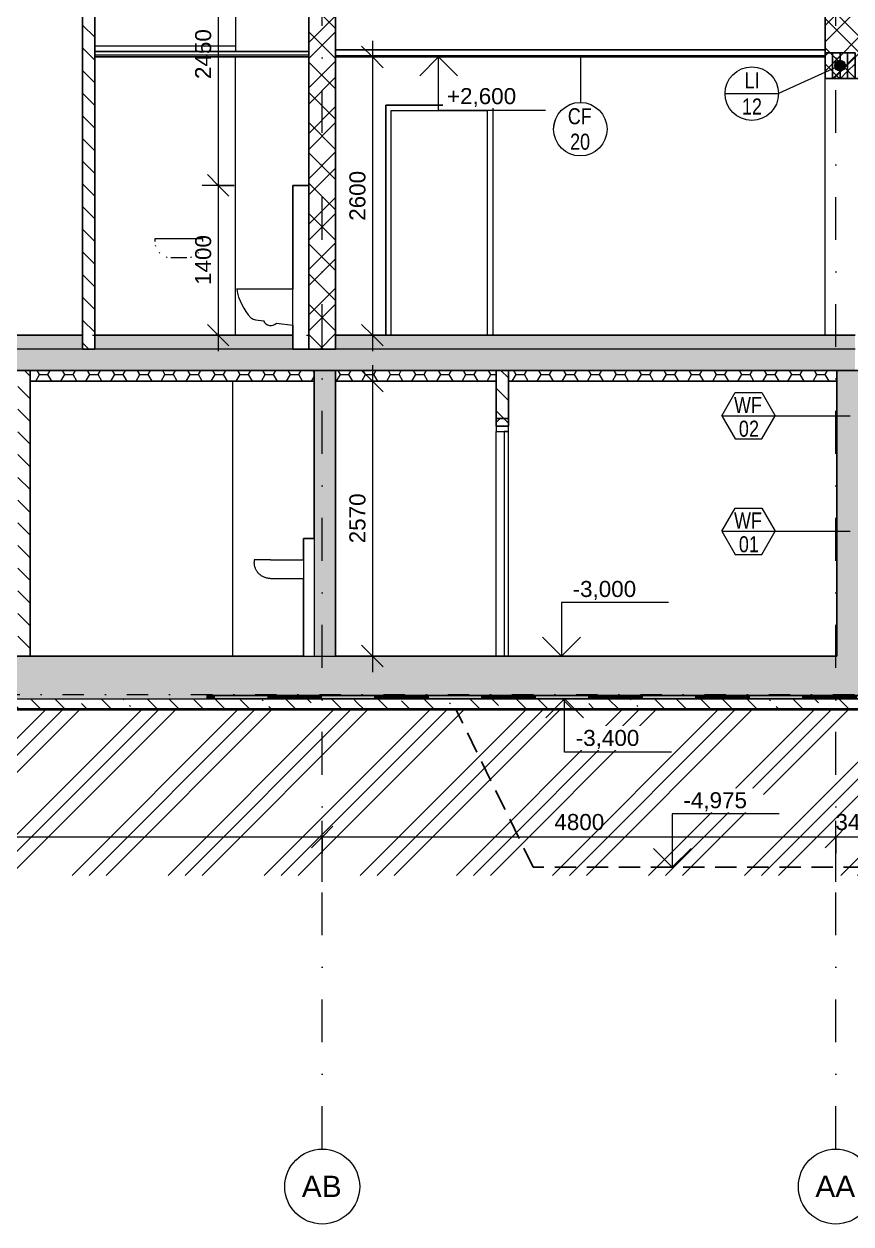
# Model space of a CAD drawing. Header units: millimetres. Extents: x -7743 to 191930, y -8645 to 72638.
# Drawn here: x 46110 to 53840, y -8310 to 2908 of the extents above; entities that cross this region are included whole.
import ezdxf

# ---------------------------------------------------------------- set-up
doc = ezdxf.new("R2010")
doc.units = ezdxf.units.MM
for name, pattern in [('HA_Dash_3mm-S1mm', [300, 200, -100]), ('HA_DashDot_10mm-S3mm', [1000, 400, -300, 0, -300]), ('HA_DashDot_6mm-S2mm', [600, 200, -200, 0, -200]), ('HA_Dot-S4mm', [400, 0, -400])]:
    doc.linetypes.add(name, pattern=pattern)
for name, color, linetype, lineweight in [('A-____-____-DIMS', 9, 'Continuous', 5), ('A-____-____-DIMS-100', 9, 'Continuous', 5), ('A-CLNG-____-IDEN', 9, 'Continuous', 9), ('A-CLNG-____-MCUT', 9, 'Continuous', 25), ('A-CLNG-____-PATT', 9, 'Continuous', 25), ('A-DETL-____-CNTR', 9, 'HA_DashDot_6mm-S2mm', 9), ('A-DETL-____-HDLN', 9, 'HA_Dash_3mm-S1mm', 25), ('A-DETL-____-THIN', 9, 'Continuous', 9), ('A-DETL-____-WIDE', 9, 'Continuous', 40), ('A-DETL-GENF-OTLN', 9, 'Continuous', 9), ('A-DOOR-____-MCUT', 9, 'Continuous', 9), ('A-DOOR-____-OTLN', 9, 'Continuous', 9), ('A-DOOR-FRAM-MCUT', 9, 'Continuous', 9), ('A-DOOR-FRAM-OTLN', 9, 'Continuous', 9), ('A-FLOR-____-MCUT', 9, 'Continuous', 25), ('A-FLOR-____-PATT', 9, 'Continuous', 25), ('A-FLOR-LEVL-OTLN', 9, 'Continuous', 9), ('A-GENM-____-IDEN', 9, 'Continuous', 9), ('A-GENM-____-MCUT', 9, 'Continuous', 9), ('A-GENM-____-OTLN', 9, 'Continuous', 9), ('A-WALL-____-MCUT', 9, 'Continuous', 25), ('A-WALL-____-OTLN', 9, 'Continuous', 9), ('A-WALL-____-PATT', 9, 'Continuous', 25), ('G-____-____-DIMS', 9, 'Continuous', 5), ('G-____-____-TEXT', 9, 'Continuous', 5), ('I-WALL-____-MCUT', 9, 'Continuous', 25), ('I-WALL-____-OTLN', 9, 'Continuous', 9), ('P-SANR-FIXT-OTLN', 9, 'Continuous', 9), ('S-GRID-____-IDEN', 9, 'Continuous', 9), ('S-GRID-____-OTLN', 9, 'Continuous', 5)]:
    doc.layers.add(name, color=color, linetype=linetype, lineweight=lineweight)
doc.styles.add('Arial', font='arial.ttf', dxfattribs={"height": 150})
doc.styles.add('Arial_1', font='arial.ttf', dxfattribs={"height": 200})
doc.styles.add('Arial_3', font='arial.ttf', dxfattribs={"width": 0.8, "height": 150})
doc.dimstyles.new('Inner_Dimensions', dxfattribs={"dimscale": 304.8, "dimtxt": 153.03891, "dimasz": 0.656168, "dimexe": 0.492126, "dimexo": 0.0625, "dimgap": 0.065617, "dimtad": 1, "dimdec": 0, "dimzin": 0, "dimdsep": 46, "dimtxsty": 'Arial', "dimblk1": 'OBLIQUE', "dimblk2": 'OBLIQUE', "dimsah": 1, "dimcen": 0.09, "dimdle": 0.492126, "dimazin": 0, "dimtfac": 1, "dimtdec": 4, "dimtix": 1, "dimtmove": 0, "dimatfit": 3, "dimfxl": 0.492126, "dimfxlon": 1, "dimtvp": 1, "dimtolj": 1, "dimtzin": 0, "dimlwd": 9, "dimlwe": 9, "dimarcsym": 2})
pattern_1 = [(45, (809.75, 1865.4), (-176.7767, 176.7767), []), (45, (880.47, 1865.4), (-176.7767, 176.7767), []), (45, (1021.89, 1865.4), (-106.066, 247.4874), [100, -50, 3.353, -46.647])]
pattern_2 = [(135, (42857.24, 1865.4), (-106.066, -106.066), [])]
pattern_3 = [(0, (42857.24, 1865.4), (117.187, 67.658), [78.125, -156.25]), (120, (42857.24, 1865.4), (-117.18755, 67.6588), [78.125, -156.25]), (60, (42857.24, 1865.4), (0.00045, 135.3168), [0, -156.25, 78.125, 0])]

# ---------------------------------------------------------------- blocks, each defined once
blk = doc.blocks.new('HA_DR_Single_Swing_Solid - In_OJ_900x2100_Vstupni-2215765-ŘEZ 1-1 OBJEKT A')
at = {"layer": 'A-DOOR-FRAM-OTLN', "color": 250}
for p, q in [((7445, 2150), (7445, 0)), ((8445, 2150), (7445, 2150)), ((8445, 2150), (8445, 0)), ((7495, 0), (7495, 2100)), ((7495, 2100), (8395, 2100)), ((8395, 0), (8395, 2100))]:
    blk.add_line(p, q, dxfattribs=at)
blk = doc.blocks.new('ABMV_WashBasin_Generic - 450x300-2226370-ŘEZ 1-1 OBJEKT A')
at = {"layer": 'P-SANR-FIXT-OTLN', "color": 250}
for p, q in [((5285, 900), (5285, 875)), ((5435, 900), (5285, 900)), ((5585, 900), (5435, 900)), ((5735, 900), (5585, 900)), ((5735, 875), (5735, 900)), ((5435, 725), (5585, 725))]:
    blk.add_line(p, q, dxfattribs=at)
for centre, start, end in [((5435, 875), 193.3248, 196.6752), ((5585, 875), 343.3248, 346.6752), ((5435, 875), 223.3248, 226.6752), ((5435, 875), 253.3105, 256.7041), ((5585, 875), 283.2959, 286.6895), ((5585, 875), 313.3248, 316.6752)]:
    blk.add_arc(centre, 150, start, end, dxfattribs=at)
blk = doc.blocks.new('ABMV_Toilet_WallHung - Default-1481197-ŘEZ 1-1 OBJEKT A')
at = {"layer": 'A-GENM-____-OTLN', "color": 250}
for p, q in [((6575, 430), (6053, 430)), ((6575, 94), (6575, 430)), ((6227, 143), (6303, 134)), ((6423, 113), (6575, 94))]:
    blk.add_line(p, q, dxfattribs=at)
for centre, radius, start, end in [((6053, 423), 6.88, 90, 116.1077), ((6574, 522), 532, 190.0869, 222.8303), ((6239, 234), 91.6, 233.0278, 262.7846), ((6369, 161), 72.2, 202.6016, 318.1053)]:
    blk.add_arc(centre, radius, start, end, dxfattribs=at)
blk = doc.blocks.new('HA_GM_Tiling_LineBased - Generic Tiles-2157060-ŘEZ 1-1 OBJEKT A')
at = {"layer": 'A-GENM-____-OTLN', "color": 250}
blk.add_line((6040, 0), (6040, 2600), dxfattribs=at)
blk = doc.blocks.new('TB_Porotherm KP7_1250mm - TB_Porotherm KP7_1250mm-1966492-ŘEZ 1-1 OBJEKT A')
at = {"layer": 'A-GENM-____-OTLN', "lineweight": 5}
h = blk.add_hatch(dxfattribs=at)
h.set_pattern_fill('FP_25', color=256, style=0, pattern_type=2)
h.set_pattern_definition(pattern_1)
h.paths.add_polyline_path([(11620, 2400), (11620, 2638), (11550, 2638), (11550, 2400)])
at = {"layer": 'A-GENM-____-MCUT', "color": 10, "lineweight": 25}
for p, q in [((11620, 2638), (11550, 2638)), ((11550, 2638), (11550, 2400)), ((11620, 2400), (11620, 2638)), ((11550, 2400), (11620, 2400))]:
    blk.add_line(p, q, dxfattribs=at)
blk = doc.blocks.new('TB_Porotherm KP7_1250mm - TB_Porotherm KP7_1250mm-V30-ŘEZ 1-1 OBJEKT A')
at = {"layer": 'A-GENM-____-OTLN', "lineweight": 5}
h = blk.add_hatch(dxfattribs=at)
h.set_pattern_fill('FP_25', color=256, style=0, pattern_type=2)
h.set_pattern_definition(pattern_1)
h.paths.add_polyline_path([(11690, 2400), (11690, 2638), (11620, 2638), (11620, 2400)])
at = {"layer": 'A-GENM-____-MCUT', "color": 10, "lineweight": 25}
for p, q in [((11690, 2638), (11620, 2638)), ((11620, 2638), (11620, 2400)), ((11690, 2400), (11690, 2638)), ((11620, 2400), (11690, 2400))]:
    blk.add_line(p, q, dxfattribs=at)
blk = doc.blocks.new('TB_Porotherm KP7_1250mm - TB_Porotherm KP7_1250mm-V31-ŘEZ 1-1 OBJEKT A')
at = {"layer": 'A-GENM-____-OTLN', "lineweight": 5}
h = blk.add_hatch(dxfattribs=at)
h.set_pattern_fill('FP_25', color=256, style=0, pattern_type=2)
h.set_pattern_definition(pattern_1)
h.paths.add_polyline_path([(11760, 2400), (11760, 2638), (11690, 2638), (11690, 2400)])
at = {"layer": 'A-GENM-____-MCUT', "color": 10, "lineweight": 25}
for p, q in [((11760, 2638), (11690, 2638)), ((11690, 2638), (11690, 2400)), ((11760, 2400), (11760, 2638)), ((11690, 2400), (11760, 2400))]:
    blk.add_line(p, q, dxfattribs=at)
blk = doc.blocks.new('TB_Porotherm KP7_1250mm - TB_Porotherm KP7_1250mm-V32-ŘEZ 1-1 OBJEKT A')
at = {"layer": 'A-GENM-____-OTLN', "lineweight": 5}
h = blk.add_hatch(dxfattribs=at)
h.set_pattern_fill('FP_25', color=256, style=0, pattern_type=2)
h.set_pattern_definition(pattern_1)
h.paths.add_polyline_path([(11830, 2400), (11830, 2638), (11760, 2638), (11760, 2400)])
at = {"layer": 'A-GENM-____-MCUT', "color": 10, "lineweight": 25}
for p, q in [((11830, 2638), (11760, 2638)), ((11760, 2638), (11760, 2400)), ((11830, 2400), (11830, 2638)), ((11760, 2400), (11830, 2400))]:
    blk.add_line(p, q, dxfattribs=at)
blk = doc.blocks.new('185-01_OBJEKT A_Central_rvt-2-ŘEZ 1-1 OBJEKT A')
at = {"layer": 'A-FLOR-____-PATT', "lineweight": 5}
h = blk.add_hatch(color=7, dxfattribs=at)
h.paths.add_polyline_path([(6575, -130), (6575, 0), (4725, 0), (4725, -130), (6467, -130)])
h.paths.add_polyline_path([(997, -130), (4610, -130), (4610, 0), (100, 0), (100, -130)])
h.paths.add_polyline_path([(6975, -130), (11830, -130), (11830, 0), (6975, 0), (6975, -50)])
at = {"layer": 'A-FLOR-____-PATT', "lineweight": 9}
blk.add_hatch(color=254, dxfattribs=at).paths.add_polyline_path([(11830, -330), (11830, -130), (-260, -131), (-260, -330), (9749, -330)])
at = {"layer": 'A-WALL-____-PATT', "lineweight": 5}
h = blk.add_hatch(dxfattribs=at)
h.set_pattern_fill('FP_18', color=50, style=0, pattern_type=2)
h.set_pattern_definition([(135, (809.75, 1865.4), (-106.066, -106.066), [])])
h.paths.add_polyline_path([(4725, -130), (4725, 3850), (4610, 3850), (4610, -130)])
h = blk.add_hatch(dxfattribs=at)
h.set_pattern_fill('FP_21', color=50, style=0, pattern_type=2)
h.set_pattern_definition([(45, (809.75, 1865.4), (-212.132, 212.132), []), (45, (959.75, 1865.4), (-212.132, 212.132), []), (315, (809.75, 1865.4), (141.4214, 141.4214), [])])
h.paths.add_polyline_path([(6975, -130), (6975, 3850), (6725, 3850), (6725, -130)])
h = blk.add_hatch(dxfattribs=at)
h.set_pattern_fill('FP_20', color=50, style=0, pattern_type=2)
h.set_pattern_definition([(45, (809.75, 1865.4), (-212.132, 212.132), []), (45, (959.75, 1865.4), (-212.132, 212.132), []), (315, (809.75, 1865.4), (212.132, 212.132), []), (315, (959.75, 1865.4), (212.132, 212.132), [])])
h.paths.add_polyline_path([(11910, -130), (11989, -130), (11990, 0), (11830, 0), (11830, -130)])
h.paths.add_polyline_path([(11936, 2400), (11990, 2400), (11990, 3850), (11550, 3850), (11550, 2400)])
at = {"layer": 'A-CLNG-____-MCUT', "color": 10}
for p, q in [((6725, 2652), (4725, 2652)), ((4725, 2652), (4725, 2600)), ((4725, 2600), (6725, 2600)), ((6725, 2600), (6725, 2652)), ((11550, 2666), (6975, 2666)), ((6975, 2666), (6975, 2600)), ((6975, 2600), (11550, 2600)), ((11550, 2600), (11550, 2666))]:
    blk.add_line(p, q, dxfattribs=at)
at = {"layer": 'A-CLNG-____-MCUT', "color": 250, "lineweight": 9}
for p, q in [((6725, 2616), (4725, 2616)), ((11550, 2612), (6975, 2612))]:
    blk.add_line(p, q, dxfattribs=at)
at = {"layer": 'A-FLOR-____-MCUT', "color": 10}
for p, q in [((4610, 0), (100, 0)), ((6575, 0), (4725, 0)), ((11830, 0), (6975, 0)), ((-260, -330), (11830, -330))]:
    blk.add_line(p, q, dxfattribs=at)
at = {"layer": 'A-FLOR-____-MCUT', "color": 250, "lineweight": 9}
for p, q in [((4610, -130), (4610, 0)), ((4725, 0), (4725, -130)), ((6575, -130), (6575, 0)), ((6975, 0), (6975, -130)), ((4610, -130), (100, -130)), ((4725, -130), (4610, -130)), ((6575, -130), (4725, -130)), ((6725, -130), (6575, -130)), ((6975, -130), (6725, -130)), ((11830, -130), (6975, -130))]:
    blk.add_line(p, q, dxfattribs=at)
at = {"layer": 'A-WALL-____-MCUT', "color": 10}
for p, q in [((11550, 3850), (11550, 2400)), ((11550, 2400), (11990, 2400))]:
    blk.add_line(p, q, dxfattribs=at)
at = {"layer": 'A-WALL-____-MCUT', "color": 250, "lineweight": 9}
for p, q in [((4610, 0), (4610, -130)), ((4725, -130), (4725, 0)), ((6575, 0), (6575, -130)), ((6725, 0), (6725, -130)), ((6725, -130), (6725, 0)), ((6975, -130), (6975, 0)), ((4610, -130), (4725, -130)), ((6575, -130), (6725, -130)), ((6725, -130), (6975, -130))]:
    blk.add_line(p, q, dxfattribs=at)
at = {"layer": 'A-WALL-____-OTLN', "color": 250}
blk.add_line((11550, 0), (11550, 2400), dxfattribs=at)
at = {"layer": 'I-WALL-____-MCUT', "color": 10}
for p, q in [((4610, 3850), (4610, 0)), ((4725, 0), (4725, 3850)), ((6725, 3850), (6725, 0)), ((6975, 0), (6975, 3850)), ((6575, 1400), (6575, 430)), ((6725, 1400), (6575, 1400)), ((6725, 0), (6725, 1400)), ((6575, 94), (6575, 0))]:
    blk.add_line(p, q, dxfattribs=at)
at = {"layer": 'I-WALL-____-OTLN', "color": 250}
for p, q in [((6040, 3850), (6040, 2652)), ((6040, 2700), (4725, 2700)), ((7445, 0), (7445, 2150)), ((7445, 2150), (8445, 2150)), ((8445, 2150), (8445, 0))]:
    blk.add_line(p, q, dxfattribs=at)
at = {"layer": 'A-DOOR-____-OTLN', "color": 250, "lineweight": 9}
blk.add_blockref('HA_DR_Single_Swing_Solid - In_OJ_900x2100_Vstupni-2215765-ŘEZ 1-1 OBJEKT A', (0, 0), dxfattribs=at)
at = {"layer": 'A-GENM-____-OTLN', "color": 250, "lineweight": 9}
for name in ['HA_GM_Tiling_LineBased - Generic Tiles-2157060-ŘEZ 1-1 OBJEKT A', 'TB_Porotherm KP7_1250mm - TB_Porotherm KP7_1250mm-1966492-ŘEZ 1-1 OBJEKT A', 'TB_Porotherm KP7_1250mm - TB_Porotherm KP7_1250mm-V30-ŘEZ 1-1 OBJEKT A', 'TB_Porotherm KP7_1250mm - TB_Porotherm KP7_1250mm-V31-ŘEZ 1-1 OBJEKT A', 'TB_Porotherm KP7_1250mm - TB_Porotherm KP7_1250mm-V32-ŘEZ 1-1 OBJEKT A']:
    blk.add_blockref(name, (0, 0), dxfattribs=at)
at = {"layer": 'P-SANR-FIXT-OTLN', "color": 250, "lineweight": 9}
for name in ['ABMV_WashBasin_Generic - 450x300-2226370-ŘEZ 1-1 OBJEKT A', 'ABMV_Toilet_WallHung - Default-1481197-ŘEZ 1-1 OBJEKT A']:
    blk.add_blockref(name, (0, 0), dxfattribs=at)
blk = doc.blocks.new('HA_DR_Single_Swing_Solid - In_800x2100_SKLEP-2273963-ŘEZ 1-1 OBJEKT A')
at = {"layer": 'A-DOOR-____-MCUT'}
for p, q in [((8590, -900), (8550, -900)), ((8550, -900), (8550, -3000)), ((8590, -3000), (8590, -900)), ((8550, -3000), (8590, -3000))]:
    blk.add_line(p, q, dxfattribs=at)
at = {"layer": 'A-DOOR-FRAM-MCUT'}
for p, q in [((8590, -850), (8475, -850)), ((8475, -850), (8475, -900)), ((8590, -900), (8590, -850)), ((8475, -900), (8590, -900))]:
    blk.add_line(p, q, dxfattribs=at)
at = {"layer": 'A-DOOR-FRAM-OTLN'}
blk.add_line((8475, -3000), (8475, -900), dxfattribs=at)
blk = doc.blocks.new('ABMV_WashBasin_Generic - 550x460-1583006-ŘEZ 1-1 OBJEKT A')
at = {"layer": 'P-SANR-FIXT-OTLN'}
for p, q in [((6215, -2100), (6215, -2125)), ((6365, -2100), (6215, -2100)), ((6365, -2100), (6675, -2100)), ((6675, -2100), (6675, -2125)), ((6675, -2125), (6675, -2275)), ((6365, -2275), (6575, -2275)), ((6575, -2275), (6675, -2275))]:
    blk.add_line(p, q, dxfattribs=at)
at = {"layer": 'P-SANR-FIXT-OTLN', "flags": 128}
blk.add_lwpolyline([(6365, -2275), (6359, -2275), (6353, -2275), (6347, -2274), (6341, -2273), (6335, -2272), (6329, -2271), (6324, -2269), (6318, -2267), (6312, -2265), (6307, -2263), (6301, -2261), (6296, -2258), (6290, -2255), (6285, -2252), (6280, -2249), (6275, -2245), (6271, -2242), (6266, -2238), (6262, -2234), (6257, -2230), (6253, -2225), (6249, -2221), (6246, -2216), (6242, -2211), (6239, -2206), (6236, -2201), (6233, -2196), (6230, -2190), (6227, -2185), (6225, -2179), (6223, -2174), (6221, -2168), (6220, -2162), (6218, -2156), (6217, -2150), (6216, -2145), (6216, -2139), (6215, -2133), (6215, -2127), (6215, -2125)], dxfattribs=at)
blk = doc.blocks.new('TB_Porotherm KP11_5_1250mm - TB_Porotherm KP11_5_1250mm-2113159-ŘEZ 1-1 OBJEKT A')
at = {"layer": 'A-GENM-____-OTLN', "lineweight": 5}
h = blk.add_hatch(dxfattribs=at)
h.set_pattern_fill('FP_25', color=256, style=0, pattern_type=2)
h.set_pattern_definition(pattern_1)
h.paths.add_polyline_path([(8590, -850), (8590, -779), (8475, -779), (8475, -850)])
at = {"layer": 'A-GENM-____-MCUT', "lineweight": 25}
for p, q in [((8590, -779), (8475, -779)), ((8475, -779), (8475, -850)), ((8590, -850), (8590, -779)), ((8475, -850), (8590, -850))]:
    blk.add_line(p, q, dxfattribs=at)
blk = doc.blocks.new('Grid - Radius 3_5mm-353793-ŘEZ 1-1 OBJEKT A')
at = {"layer": 'S-GRID-____-IDEN'}
blk.add_circle((0, -7959.84375), 350, dxfattribs=at)
blk = doc.blocks.new('DIMBLOCK95-ŘEZ 1-1 OBJEKT A')
at = {"layer": 'A-____-____-DIMS-100', "lineweight": 9}
for p, q in [((53697, -4842), (53697, -4542)), ((53697, -4692), (53797, -4592)), ((54037, -4542), (54037, -4842)), ((54037, -4692), (54037, -4542)), ((54037, -4692), (54137, -4592)), ((53697, -4692), (53597, -4792)), ((54187, -4692), (53697, -4692)), ((53697, -4692), (53697, -4842)), ((54037, -4692), (53937, -4792))]:
    blk.add_line(p, q, dxfattribs=at)
at = {"layer": 'A-____-____-DIMS-100', "color": 0, "lineweight": 9, "insert": (53694, -4477), "char_height": 150, "width": 415.32, "attachment_point": 1, "line_spacing_factor": 0.941778, "style": 'Arial'}
blk.add_mtext('340', dxfattribs=at)
blk = doc.blocks.new('_Oblique')
at = {"color": 0, "linetype": 'ByBlock', "lineweight": -2}
blk.add_line((-0.5, -0.5), (0.5, 0.5), dxfattribs=at)
blk = doc.blocks.new('DIMBLOCK96-ŘEZ 1-1 OBJEKT A')
at = {"layer": 'A-____-____-DIMS-100', "lineweight": 9}
for p, q in [((48897, -4842), (48897, -4542)), ((48897, -4692), (48997, -4592)), ((53697, -4842), (53697, -4542)), ((53697, -4692), (53797, -4592)), ((48897, -4692), (48797, -4792)), ((53697, -4692), (48897, -4692)), ((48897, -4692), (48897, -4842)), ((53697, -4692), (53597, -4792)), ((53697, -4692), (53697, -4842))]:
    blk.add_line(p, q, dxfattribs=at)
at = {"layer": 'A-____-____-DIMS-100', "color": 0, "lineweight": 9, "insert": (51067, -4477), "char_height": 150, "width": 553.77, "attachment_point": 1, "line_spacing_factor": 0.941778, "style": 'Arial'}
blk.add_mtext('4800', dxfattribs=at)
blk = doc.blocks.new('DIMBLOCK97-ŘEZ 1-1 OBJEKT A')
at = {"layer": 'A-____-____-DIMS-100', "lineweight": 9}
for p, q in [((42047, -4842), (42047, -4542)), ((42047, -4692), (42147, -4592)), ((48897, -4842), (48897, -4542)), ((48897, -4692), (48997, -4592)), ((42047, -4692), (41947, -4792)), ((48897, -4692), (42047, -4692)), ((42047, -4692), (42047, -4842)), ((48897, -4692), (48797, -4792)), ((48897, -4692), (48897, -4842))]:
    blk.add_line(p, q, dxfattribs=at)
at = {"layer": 'A-____-____-DIMS-100', "color": 0, "lineweight": 9, "insert": (45242, -4477), "char_height": 150, "width": 553.77, "attachment_point": 1, "line_spacing_factor": 0.941778, "style": 'Arial'}
blk.add_mtext('6850', dxfattribs=at)
blk = doc.blocks.new('Spot Elevations - Flipped-794089-ŘEZ 1-1 OBJEKT A')
at = {"layer": 'G-____-____-DIMS', "lineweight": 9}
for p, q in [((7761, 2423), (7938, 2600)), ((7938, 2600), (8115, 2423)), ((7938, 2100), (7938, 2600)), ((8938, 2100), (7938, 2100))]:
    blk.add_line(p, q, dxfattribs=at)
blk = doc.blocks.new('Spot Elevations - Default-792506-ŘEZ 1-1 OBJEKT A')
at = {"layer": 'G-____-____-DIMS', "lineweight": 9}
for p, q in [((10086, -2500), (9086, -2500)), ((9086, -2500), (9086, -3000)), ((8910, -2823), (9086, -3000)), ((9086, -3000), (9263, -2823))]:
    blk.add_line(p, q, dxfattribs=at)
blk = doc.blocks.new('DIMBLOCK99-ŘEZ 1-1 OBJEKT A')
at = {"layer": 'A-____-____-DIMS-100', "lineweight": 9}
for p, q in [((47924, 3850), (47824, 3950)), ((47924, 4000), (47924, 1400)), ((48074, 3850), (47774, 3850)), ((47924, 3850), (48024, 3750)), ((47924, 3850), (48074, 3850)), ((47924, 1400), (47824, 1500)), ((48074, 1400), (47774, 1400)), ((47924, 1400), (48024, 1300)), ((47924, 1400), (48074, 1400))]:
    blk.add_line(p, q, dxfattribs=at)
at = {"layer": 'A-____-____-DIMS-100', "color": 0, "lineweight": 9, "insert": (47709, 2394), "char_height": 150, "width": 553.77, "attachment_point": 1, "rotation": 90, "line_spacing_factor": 0.941778, "style": 'Arial'}
blk.add_mtext('2450', dxfattribs=at)
blk = doc.blocks.new('DIMBLOCK100-ŘEZ 1-1 OBJEKT A')
at = {"layer": 'A-____-____-DIMS-100', "lineweight": 9}
for p, q in [((47924, 1400), (47824, 1500)), ((48074, 1400), (47774, 1400)), ((47924, 1400), (47924, -150)), ((47924, 1400), (48024, 1300)), ((47924, 1400), (48074, 1400)), ((48074, 0), (47774, 0)), ((47924, 0), (47824, 100)), ((47924, 0), (48024, -100)), ((47924, 0), (48074, 0))]:
    blk.add_line(p, q, dxfattribs=at)
at = {"layer": 'A-____-____-DIMS-100', "color": 0, "lineweight": 9, "insert": (47709, 469), "char_height": 150, "width": 553.77, "attachment_point": 1, "rotation": 90, "line_spacing_factor": 0.941778, "style": 'Arial'}
blk.add_mtext('1400', dxfattribs=at)
blk = doc.blocks.new('HA_Tag_Ceiling - Group _ Type Mark-1822524-ŘEZ 1-1 OBJEKT A')
at = {"layer": 'A-CLNG-____-IDEN'}
blk.add_line((7475, 6112), (7490, 6197), dxfattribs=at)
blk.add_circle((7725, 6112), 250, dxfattribs=at)
blk = doc.blocks.new('DIMBLOCK115-ŘEZ 1-1 OBJEKT A')
at = {"layer": 'A-____-____-DIMS-100', "lineweight": 9}
for p, q in [((49366, 2600), (49266, 2700)), ((49366, 2750), (49366, -150)), ((49516, 2600), (49216, 2600)), ((49366, 2600), (49466, 2500)), ((49366, 2600), (49516, 2600)), ((49516, 0), (49216, 0)), ((49366, 0), (49266, 100)), ((49366, 0), (49466, -100)), ((49366, 0), (49516, 0))]:
    blk.add_line(p, q, dxfattribs=at)
at = {"layer": 'A-____-____-DIMS-100', "color": 0, "lineweight": 9, "insert": (49151, 1069), "char_height": 150, "width": 553.77, "attachment_point": 1, "rotation": 90, "line_spacing_factor": 0.941778, "style": 'Arial'}
blk.add_mtext('2600', dxfattribs=at)
blk = doc.blocks.new('DIMBLOCK118-ŘEZ 1-1 OBJEKT A')
at = {"layer": 'A-____-____-DIMS-100', "lineweight": 9}
for p, q in [((49366, -430), (49266, -330)), ((49366, -280), (49366, -3150)), ((49516, -430), (49216, -430)), ((49366, -430), (49466, -530)), ((49366, -430), (49516, -430)), ((49366, -3000), (49266, -2900)), ((49516, -3000), (49216, -3000)), ((49366, -3000), (49466, -3100)), ((49366, -3000), (49516, -3000))]:
    blk.add_line(p, q, dxfattribs=at)
at = {"layer": 'A-____-____-DIMS-100', "color": 0, "lineweight": 9, "insert": (49151, -1946), "char_height": 150, "width": 553.77, "attachment_point": 1, "rotation": 90, "line_spacing_factor": 0.941778, "style": 'Arial'}
blk.add_mtext('2570', dxfattribs=at)
blk = doc.blocks.new('HA_TAG_GM_Products - Generic-588599-ŘEZ 1-1 OBJEKT A')
at = {"layer": 'A-GENM-____-IDEN'}
blk.add_line((550, 10117), (1050, 10117), dxfattribs=at)
blk.add_circle((800, 10117), 250, dxfattribs=at)

msp = doc.modelspace()

# ---------------------------------------------------------------- hatches: boundary and pattern name
at = {"layer": 'A-CLNG-____-PATT', "lineweight": 5}
h = msp.add_hatch(dxfattribs=at)
h.set_pattern_fill('FP_27', color=256, style=0, pattern_type=2)
h.set_pattern_definition(pattern_3)
h.paths.add_polyline_path([(46167.5, -430), (48822.5, -430), (48822.5, -330), (46167.5, -330)])
h = msp.add_hatch(dxfattribs=at)
h.set_pattern_fill('FP_27', color=256, style=0, pattern_type=2)
h.set_pattern_definition(pattern_3)
h.paths.add_polyline_path([(49608.2, -430), (50522.5, -430), (50522.5, -330), (49022.5, -330), (49022.5, -430)])
h = msp.add_hatch(dxfattribs=at)
h.set_pattern_fill('FP_27', color=256, style=0, pattern_type=2)
h.set_pattern_definition(pattern_3)
h.paths.add_polyline_path([(50637.5, -430), (53707.5, -430), (53707.5, -330), (50637.5, -330)])
h = msp.add_hatch(dxfattribs=at)
h.set_pattern_fill('FP_28', color=256, angle=-90, style=0, pattern_type=2)
h.set_pattern_definition([(270, (50890, -3370), (1000, 6e-14), []), (270, (50880, -3370), (1000, 6e-14), []), (270, (50870, -3370), (1000, 6e-14), []), (270, (50860, -3370), (1000, 6e-14), []), (270, (50850, -3370), (1000, 6e-14), []), (270, (50840, -3370), (1000, 6e-14), []), (270, (50830, -3370), (1000, 6e-14), []), (270, (50820, -3370), (1000, 6e-14), []), (270, (50810, -3370), (1000, 6e-14), []), (270, (50800, -3370), (1000, 6e-14), []), (270, (50790, -3370), (1000, 6e-14), []), (270, (50780, -3370), (1000, 6e-14), []), (270, (50770, -3370), (1000, 6e-14), []), (270, (50760, -3370), (1000, 6e-14), []), (270, (50750, -3370), (1000, 6e-14), []), (270, (50740, -3370), (1000, 6e-14), []), (270, (50730, -3370), (1000, 6e-14), []), (270, (50720, -3370), (1000, 6e-14), []), (270, (50710, -3370), (1000, 6e-14), []), (270, (50700, -3370), (1000, 6e-14), []), (270, (50690, -3370), (1000, 6e-14), []), (270, (50680, -3370), (1000, 6e-14), []), (270, (50670, -3370), (1000, 6e-14), []), (270, (50660, -3370), (1000, 6e-14), []), (270, (50650, -3370), (1000, 6e-14), []), (270, (50640, -3370), (1000, 6e-14), []), (270, (50630, -3370), (1000, 6e-14), []), (270, (50620, -3370), (1000, 6e-14), []), (270, (50610, -3370), (1000, 6e-14), []), (270, (50600, -3370), (1000, 6e-14), []), (270, (50590, -3370), (1000, 6e-14), []), (270, (50580, -3370), (1000, 6e-14), []), (270, (50570, -3370), (1000, 6e-14), []), (270, (50560, -3370), (1000, 6e-14), []), (270, (50550, -3370), (1000, 6e-14), []), (270, (50540, -3370), (1000, 6e-14), []), (270, (50530, -3370), (1000, 6e-14), []), (270, (50520, -3370), (1000, 6e-14), []), (270, (50510, -3370), (1000, 6e-14), []), (270, (50500, -3370), (1000, 6e-14), []), (270, (50490, -3370), (1000, 6e-14), []), (270, (50480, -3370), (1000, 6e-14), []), (270, (50470, -3370), (1000, 6e-14), []), (270, (50460, -3370), (1000, 6e-14), []), (270, (50450, -3370), (1000, 6e-14), []), (270, (50440, -3370), (1000, 6e-14), []), (270, (50430, -3370), (1000, 6e-14), []), (270, (50420, -3370), (1000, 6e-14), []), (270, (50410, -3370), (1000, 6e-14), []), (270, (50400, -3370), (1000, 6e-14), []), (270, (50390, -3370), (1000, 6e-14), [])])
h.paths.add_polyline_path([(51796, -3400), (53957.5, -3400), (53957.5, -3370), (47822.5, -3370), (47822.5, -3400), (49608.2, -3400)])
at = {"layer": 'A-DETL-GENF-OTLN', "lineweight": 5}
h = msp.add_hatch(dxfattribs=at)
h.set_pattern_fill('FP_30', color=50, style=0, pattern_type=2)
h.set_pattern_definition([(45, (42857.24, 1865.4), (-449.013, 449.013), []), (45, (43016, 1865.4), (0, 898.026), []), (45, (42698.5, 1865.4), (0, 898.026), [])])
h.paths.add_polyline_path([(38669, -5050.3), (56171.7, -5050.3), (56171.7, -2324.8), (54996.4, -3500), (40737.5, -3500), (38669, -1431.5), (38669, -4723)])
at = {"layer": 'A-FLOR-____-PATT', "lineweight": 9}
msp.add_hatch(color=256, dxfattribs=at).paths.add_polyline_path([(41787.5, -3400), (53957.5, -3400), (53957.5, -3000), (41787.5, -3000)])
at = {"layer": 'A-FLOR-____-PATT', "lineweight": 5}
h = msp.add_hatch(dxfattribs=at)
h.set_pattern_fill('FP_26', color=256, style=0, pattern_type=2)
h.set_pattern_definition([(315, (42857.24, 1865.4), (215.526, 215.526), []), (315, (42857.24, 2068.6), (215.526, 215.526), [127, -76.2, 12.7, -76.2, -127]), (315, (42857.24, 2068.6), (215.526, 215.526), [-292.1, 127, 0])])
h.paths.add_polyline_path([(53957.5, -3500), (53957.5, -3400), (41787.5, -3400), (41787.5, -3500), (51796, -3500)])
at = {"layer": 'A-GENM-____-IDEN'}
h = msp.add_hatch(color=256, dxfattribs=at)
edge = h.paths.add_edge_path()
edge.add_arc((53737.5, 2519), 50, 0, 360)
at = {"layer": 'A-WALL-____-PATT', "lineweight": 5}
h = msp.add_hatch(dxfattribs=at)
h.set_pattern_fill('FP_18', color=256, style=0, pattern_type=2)
h.set_pattern_definition(pattern_2)
h.paths.add_polyline_path([(46052.5, -3000), (46167.5, -3000), (46167.5, -330), (46052.5, -330)])
at = {"layer": 'A-WALL-____-PATT', "lineweight": 9}
for points in [[(49022.5, -3000), (49022.5, -330), (48822.5, -330), (48822.5, -3000)], [(53707.5, -3000), (53957.5, -3000), (53957.5, -330), (53707.5, -330), (53707.5, -2550.2)]]:
    msp.add_hatch(color=256, dxfattribs=at).paths.add_polyline_path(points)
at = {"layer": 'A-WALL-____-PATT', "lineweight": 5}
h = msp.add_hatch(dxfattribs=at)
h.set_pattern_fill('FP_18', color=256, style=0, pattern_type=2)
h.set_pattern_definition(pattern_2)
h.paths.add_polyline_path([(50522.5, -850), (50637.5, -850), (50637.5, -330), (50522.5, -330)])

# ---------------------------------------------------------------- linework, layer by layer
at = {"layer": 'A-CLNG-____-IDEN'}
msp.add_line((51310, 2600), (51310, 2175), dxfattribs=at)
at = {"layer": 'A-CLNG-____-MCUT'}
for p, q in [((48822.5, -330), (46167.5, -330)), ((46167.5, -330), (46167.5, -430)), ((48822.5, -430), (48822.5, -330)), ((50522.5, -330), (49022.5, -330)), ((49022.5, -330), (49022.5, -430)), ((50522.5, -430), (50522.5, -330)), ((53707.5, -330), (50637.5, -330)), ((50637.5, -330), (50637.5, -430)), ((53707.5, -430), (53707.5, -330)), ((46167.5, -430), (48822.5, -430)), ((49022.5, -430), (50522.5, -430)), ((50637.5, -430), (53707.5, -430)), ((53957.5, -3370), (47822.5, -3370)), ((47822.5, -3370), (47822.5, -3400)), ((47822.5, -3400), (53957.5, -3400))]:
    msp.add_line(p, q, dxfattribs=at)
at = {"layer": 'A-DETL-____-CNTR'}
msp.add_line((38669, -3360), (56171.7, -3360), dxfattribs=at)
at = {"layer": 'A-DETL-____-HDLN'}
for p, q in [((50870, -4975), (50147.5, -3500)), ((54270, -4975), (50870, -4975))]:
    msp.add_line(p, q, dxfattribs=at)
at = {"layer": 'A-DETL-____-THIN'}
for p, q in [((52632.5, -753.8), (52757.5, -537.3)), ((52757.5, -537.3), (53007.5, -537.3)), ((53007.5, -537.3), (53132.5, -753.8)), ((52632.5, -753.8), (53132.5, -753.8)), ((52632.5, -753.8), (52757.5, -970.3)), ((53007.5, -970.3), (53132.5, -753.8)), ((53132.5, -753.8), (53832.5, -753.8)), ((52757.5, -970.3), (53007.5, -970.3)), ((52632.5, -1833.8), (52757.5, -1617.3)), ((52757.5, -1617.3), (53007.5, -1617.3)), ((53007.5, -1617.3), (53132.5, -1833.8)), ((52632.5, -1833.8), (53132.5, -1833.8)), ((52632.5, -1833.8), (52757.5, -2050.3)), ((53007.5, -2050.3), (53132.5, -1833.8)), ((53132.5, -1833.8), (53832.5, -1833.8)), ((52757.5, -2050.3), (53007.5, -2050.3))]:
    msp.add_line(p, q, dxfattribs=at)
at = {"layer": 'A-DETL-____-WIDE'}
msp.add_line((53957.5, -3500), (41787.5, -3500), dxfattribs=at)
at = {"layer": 'A-FLOR-____-MCUT'}
for p, q in [((48722.5, -3000), (42037.5, -3000)), ((53707.5, -3000), (49022.5, -3000))]:
    msp.add_line(p, q, dxfattribs=at)
at = {"layer": 'A-FLOR-____-MCUT', "lineweight": 9}
msp.add_line((41787.5, -3400), (47822.5, -3400), dxfattribs=at)
at = {"layer": 'A-FLOR-LEVL-OTLN', "linetype": 'HA_Dot-S4mm'}
msp.add_line((36754.8, 0), (57715.4, 0), dxfattribs=at)
at = {"layer": 'A-FLOR-LEVL-OTLN', "linetype": 'HA_Dot-S4mm', "lineweight": 5}
msp.add_line((36754.8, -3000), (57715.4, -3000), dxfattribs=at)
at = {"layer": 'A-GENM-____-IDEN'}
msp.add_line((53737.5, 2519), (53162.6, 2257.4), dxfattribs=at)
msp.add_circle((53737.5, 2519), 50, dxfattribs=at)
at = {"layer": 'A-WALL-____-MCUT'}
for p, q in [((53957.5, -330), (53707.5, -330)), ((53707.5, -430), (53707.5, -3000))]:
    msp.add_line(p, q, dxfattribs=at)
at = {"layer": 'A-WALL-____-MCUT', "lineweight": 9}
for p, q in [((48822.5, -1900), (48822.5, -3000)), ((48722.5, -3000), (49022.5, -3000))]:
    msp.add_line(p, q, dxfattribs=at)
at = {"layer": 'I-WALL-____-MCUT'}
for p, q in [((46167.5, -330), (46052.5, -330)), ((49022.5, -330), (48822.5, -330)), ((50637.5, -330), (50522.5, -330)), ((46167.5, -3000), (46167.5, -430)), ((48822.5, -430), (48822.5, -1900)), ((49022.5, -3000), (49022.5, -430)), ((50522.5, -430), (50522.5, -850)), ((50637.5, -850), (50637.5, -430)), ((50522.5, -850), (50637.5, -850)), ((48722.5, -1900), (48722.5, -2100)), ((48822.5, -1900), (48722.5, -1900)), ((48722.5, -2275), (48722.5, -3000))]:
    msp.add_line(p, q, dxfattribs=at)
at = {"layer": 'I-WALL-____-OTLN'}
msp.add_line((48057.5, -430), (48057.5, -3000), dxfattribs=at)
at = {"layer": 'S-GRID-____-OTLN', "linetype": 'HA_DashDot_10mm-S3mm', "lineweight": 9}
for p, q in [((48897.5, -5109.8), (48897.5, 14688)), ((53697.5, -5109.8), (53697.5, 14688)), ((48897.5, -7609.8), (48897.5, -5109.8)), ((53697.5, -7609.8), (53697.5, -5109.8))]:
    msp.add_line(p, q, dxfattribs=at)

# ---------------------------------------------------------------- block references
at = {"lineweight": 5}
msp.add_blockref('185-01_OBJEKT A_Central_rvt-2-ŘEZ 1-1 OBJEKT A', (42047.5, 0), dxfattribs=at)
at = {"layer": 'A-CLNG-____-IDEN'}
msp.add_blockref('HA_Tag_Ceiling - Group _ Type Mark-1822524-ŘEZ 1-1 OBJEKT A', (43585, -4186.8), dxfattribs=at)
at = {"layer": 'A-DOOR-____-OTLN'}
msp.add_blockref('HA_DR_Single_Swing_Solid - In_800x2100_SKLEP-2273963-ŘEZ 1-1 OBJEKT A', (42047.5, 0), dxfattribs=at)
at = {"layer": 'A-GENM-____-IDEN'}
msp.add_blockref('HA_TAG_GM_Products - Generic-588599-ŘEZ 1-1 OBJEKT A', (52112.3, -7859.2), dxfattribs=at)
at = {"layer": 'A-GENM-____-OTLN', "linetype": 'HA_Dash_3mm-S1mm'}
msp.add_blockref('TB_Porotherm KP11_5_1250mm - TB_Porotherm KP11_5_1250mm-2113159-ŘEZ 1-1 OBJEKT A', (42047.5, 0), dxfattribs=at)
at = {"layer": 'G-____-____-DIMS', "lineweight": 9}
for name, p in [('Spot Elevations - Flipped-794089-ŘEZ 1-1 OBJEKT A', (42047.5, 0)), ('Spot Elevations - Default-792506-ŘEZ 1-1 OBJEKT A', (42047.5, 0)), ('Spot Elevations - Flipped-794089-ŘEZ 1-1 OBJEKT A', (43225.3, -6000)), ('Spot Elevations - Default-792506-ŘEZ 1-1 OBJEKT A', (43083.2, -1975))]:
    msp.add_blockref(name, p, dxfattribs=at)
at = {"layer": 'P-SANR-FIXT-OTLN'}
msp.add_blockref('ABMV_WashBasin_Generic - 550x460-1583006-ŘEZ 1-1 OBJEKT A', (42047.5, 0), dxfattribs=at)
at = {"layer": 'S-GRID-____-IDEN'}
for p in [(48897.5, 0), (53697.5, 0)]:
    msp.add_blockref('Grid - Radius 3_5mm-353793-ŘEZ 1-1 OBJEKT A', p, dxfattribs=at)

# ---------------------------------------------------------------- texts
at = {"layer": 'A-CLNG-____-IDEN', "lineweight": 5, "char_height": 150, "attachment_point": 1, "style": 'Arial_3'}
for s, insert, width in [('CF', (51193.1, 2121.3), 275.78), ('20', (51214.3, 1883.2), 230.886)]:
    msp.add_mtext(s, dxfattribs=dict(at, insert=insert, width=width))
at = {"layer": 'A-GENM-____-IDEN', "lineweight": 5, "char_height": 150, "attachment_point": 1, "style": 'Arial_3'}
for s, insert, width in [('LI', (52845, 2457.6), 173.164), ('12', (52821, 2212.2), 230.886)]:
    msp.add_mtext(s, dxfattribs=dict(at, insert=insert, width=width))
at = {"layer": 'G-____-____-TEXT', "color": 7, "lineweight": 9, "char_height": 150, "attachment_point": 1, "style": 'Arial_3'}
for s, insert, width in [('WF', (52746.5, -577.9), 333.502), ('0', (52791.6, -799.8), 115.443), ('2', (52886.8, -799.8), 115.443), ('WF', (52746.5, -1657.9), 333.502), ('01', (52791.6, -1879.8), 230.886)]:
    msp.add_mtext(s, dxfattribs=dict(at, insert=insert, width=width))
at = {"layer": 'S-GRID-____-IDEN', "lineweight": 5, "char_height": 200, "width": 464.979, "attachment_point": 1, "style": 'Arial_1'}
for s, insert in [('AB', (48706.3, -7858.4)), ('AA', (53506.3, -7858.4))]:
    msp.add_mtext(s, dxfattribs=dict(at, insert=insert))

# ---------------------------------------------------------------- dimensions: what is measured, and where the dimension line sits
at = {"layer": 'A-____-____-DIMS', "lineweight": 9}
for base, p1, p2, override, picture, middle in [((47923.5, 1400), (48073.5, 3850), (48073.5, 1400), {"dimpost": '<>', "dimfxl": 2450}, 'DIMBLOCK99-ŘEZ 1-1 OBJEKT A', (47826.9, 2625)), ((49365.7, 0), (49515.7, 2600), (49515.7, 0), {"dimpost": '<>', "dimfxl": 2600}, 'DIMBLOCK115-ŘEZ 1-1 OBJEKT A', (49269.1, 1300)), ((47923.5, 0), (48073.5, 1400), (48073.5, 0), {"dimpost": '<>', "dimfxl": 1400}, 'DIMBLOCK100-ŘEZ 1-1 OBJEKT A', (47826.9, 700)), ((49365.7, -3000), (49515.7, -430), (49515.7, -3000), {"dimpost": '<>', "dimfxl": 2570}, 'DIMBLOCK118-ŘEZ 1-1 OBJEKT A', (49269.1, -1715))]:
    dim = msp.add_linear_dim(base=base, p1=p1, p2=p2, angle=90, dimstyle='Inner_Dimensions', override=override, dxfattribs=at)
    dim.commit()
    dim.dimension.update_dxf_attribs({"geometry": picture, "text_midpoint": middle})
for base, p1, p2, override, picture, middle in [((42047.5, -4691.8), (48897.5, -4841.8), (42047.5, -4841.8), {"dimpost": '<>', "dimfxl": 6850}, 'DIMBLOCK97-ŘEZ 1-1 OBJEKT A', (45472.5, -4595.2)), ((48897.5, -4691.8), (53697.5, -4841.8), (48897.5, -4841.8), {"dimpost": '<>', "dimfxl": 4800}, 'DIMBLOCK96-ŘEZ 1-1 OBJEKT A', (51297.5, -4595.2)), ((53697.5, -4691.8), (54037.5, -4541.8), (53697.5, -4841.8), {"dimpost": '<>', "dimfxl": 453.431362}, 'DIMBLOCK95-ŘEZ 1-1 OBJEKT A', (53867.5, -4595.1))]:
    dim = msp.add_linear_dim(base=base, p1=p1, p2=p2, dimstyle='Inner_Dimensions', override=override, dxfattribs=at)
    dim.commit()
    dim.dimension.update_dxf_attribs({"geometry": picture, "text_midpoint": middle})

# ---------------------------------------------------------------- next in the draw order: texts
at = {"layer": 'G-____-____-DIMS', "lineweight": 9, "char_height": 150, "attachment_point": 1, "line_spacing_factor": 0.941778, "style": 'Arial', "bg_fill": 3, "box_fill_scale": 1.25, "bg_fill_color": 256, "bg_fill_true_color": 13158600, "bg_fill_transparency": 0}
for s, insert, width in [('+2,600', (50063.2, 2309.3), 773.133), ('-3,000', (51237.6, -2298.2), 710.695), ('-3,400', (51267, -3690.7), 710.695), ('-4,975', (52273.3, -4273.2), 710.695)]:
    msp.add_mtext(s, dxfattribs=dict(at, insert=insert, width=width))

doc.saveas('drawing.dxf')
